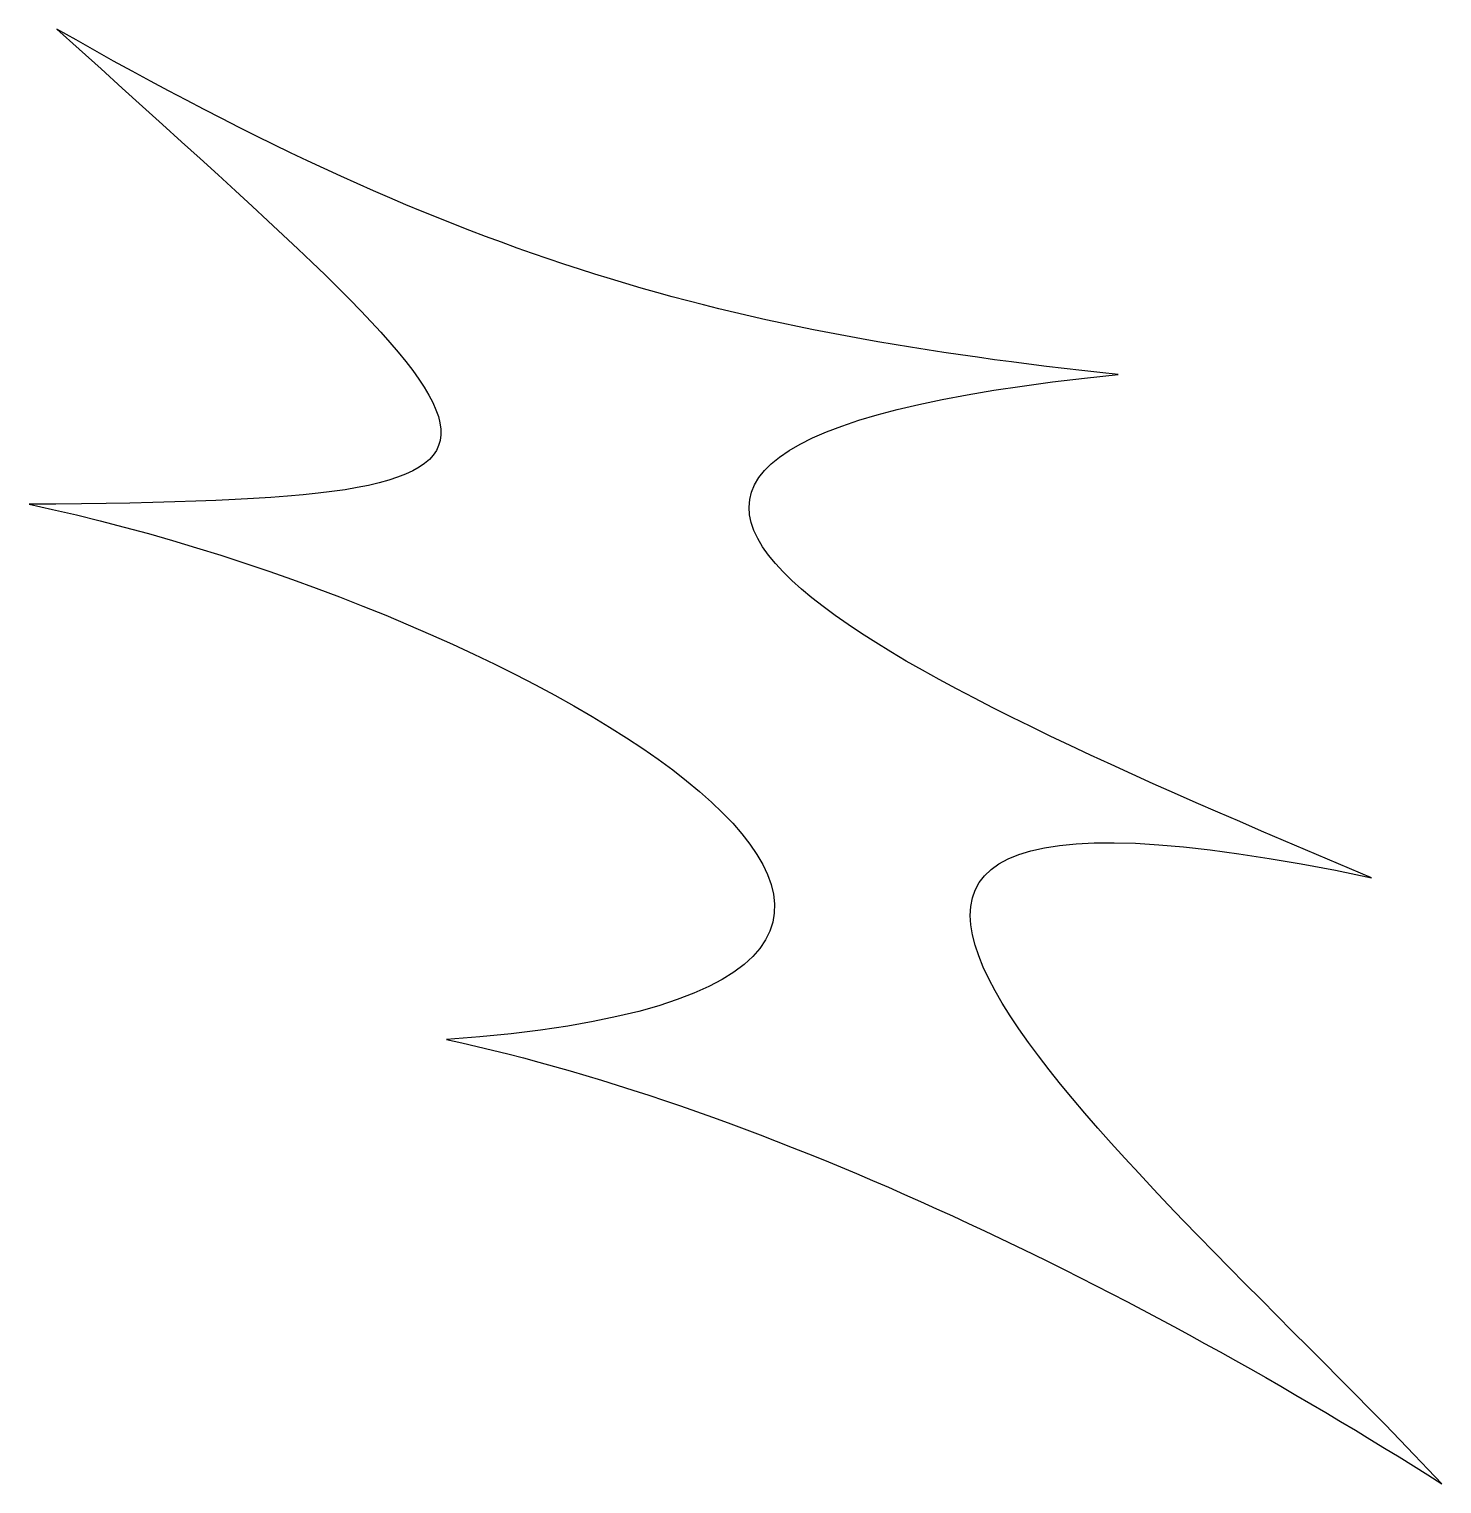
# Model space of a CAD drawing. Header units: centimetres. Extents: x -9.6 to 9.6, y -9.9 to 9.9.
import ezdxf

# ---------------------------------------------------------------- set-up
doc = ezdxf.new("R2010")
doc.units = ezdxf.units.CM
doc.header["$MEASUREMENT"] = 0
doc.layers.add('Layer 1', color=7, linetype='Continuous')

msp = doc.modelspace()

# ---------------------------------------------------------------- linework, layer by layer
at = {"layer": 'Layer 1'}
msp.add_open_spline([(5.17587, 5.17612), (-4.87056, 4.16206), (2.27754, 1.01945), (8.61205, -1.64468), (8.61205, -1.64468), (-2.12332, 0.61185), (5.67619, -5.69871), (9.56606, -9.86254), (9.56606, -9.86254), (5.47349, -7.26103), (0.46495, -4.78644), (-3.93022, -3.83982), (-3.93022, -3.83982), (5.97187, -3.12149), (-2.80138, 1.99395), (-9.59211, 3.41678), (-9.59211, 3.41678), (-1.75983, 3.47771), (-2.66282, 3.92689), (-9.21428, 9.85823), (-9.21428, 9.85823), (-3.66143, 6.67902), (-0.11304, 5.74053), (5.17596, 5.17598), (5.17596, 5.17598), (5.17596, 5.17598), (5.17587, 5.17612), (5.17587, 5.17612)], degree=3, knots=[0, 0, 0, 0, 0.125, 0.125, 0.125, 0.125, 0.25, 0.25, 0.25, 0.25, 0.375, 0.375, 0.375, 0.375, 0.5, 0.5, 0.5, 0.5, 0.625, 0.625, 0.625, 0.625, 0.75, 0.75, 0.75, 0.75, 1, 1, 1, 1], dxfattribs=at)

doc.saveas('drawing.dxf')
